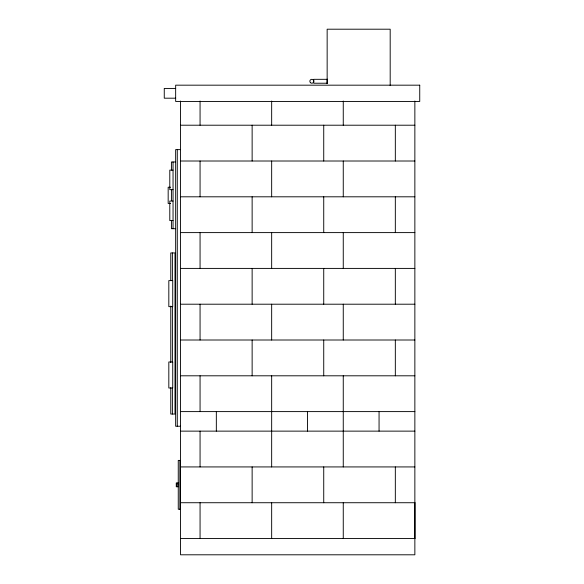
<?xml version="1.0" encoding="UTF-8"?>
<svg xmlns="http://www.w3.org/2000/svg" width="584" height="584" viewBox="0 0 584 584"><rect width="100%" height="100%" fill="white"/><g stroke="black" fill="none" stroke-linecap="round" stroke-linejoin="round"><path stroke-width="0.88" d="M390.185 85.644L390.185 29.2L327.149 29.2L327.149 83.388L327.149 79.154M327.317 79.322L313.754 79.322L313.754 83.227L327.317 83.227M175.653 88.432L164.265 88.432L164.265 98.192L175.653 98.192M180.536 125.21L414.859 125.21M180.536 149.613L175.653 149.613L175.653 426.247L180.536 426.247M180.536 161.009L414.859 161.009M175.653 161.98L171.419 161.98L171.419 170.097M173.047 170.119L169.791 170.119L169.791 189.647L173.047 189.647M170.608 187.238L168.17 187.238L168.17 203.444L170.608 203.444M180.536 196.808L414.859 196.808M173.047 201.035L169.791 201.035L169.791 220.562L173.047 220.562M175.653 228.702L171.419 228.702L171.419 220.584M180.536 232.607L414.859 232.607M180.536 268.406L414.859 268.406M180.536 304.206L414.859 304.206M180.536 340.005L414.859 340.005M180.536 375.804L414.859 375.804M180.536 411.603L414.859 411.603M180.536 431.131L414.859 431.131M180.536 460.418L178.259 460.418L178.259 509.241L180.536 509.241M180.536 466.93L414.859 466.93M178.259 482.873L176.302 482.873L176.302 486.779L178.259 486.779M176.302 483.45L178.259 483.45M176.302 484.829L178.259 484.829M176.302 486.209L178.259 486.209M180.536 502.729L414.859 502.729M180.536 538.528L414.859 538.528M414.969 502.729L414.969 538.528M414.859 101.039L414.859 554.8L180.536 554.8L180.536 101.039M395.331 125.21L395.331 161.009M395.331 196.808L395.331 232.607M395.331 268.406L395.331 304.206M395.331 340.005L395.331 375.804M395.331 466.93L395.331 502.729M379.06 411.603L379.06 431.131M343.261 101.039L343.261 125.21M343.261 161.009L343.261 196.808M343.261 232.607L343.261 268.406M343.261 304.206L343.261 340.005M343.261 375.804L343.261 466.93M343.261 502.729L343.261 538.528M323.733 125.21L323.733 161.009M323.733 196.808L323.733 232.607M323.733 268.406L323.733 304.206M323.733 340.005L323.733 375.804M323.733 466.93L323.733 502.729M307.461 411.603L307.461 431.131M271.662 101.039L271.662 125.21M271.662 161.009L271.662 196.808M271.662 232.607L271.662 268.406M271.662 304.206L271.662 340.005M271.662 375.804L271.662 466.93M271.662 502.729L271.662 538.528M252.135 125.21L252.135 161.009M252.135 196.808L252.135 232.607M252.135 268.406L252.135 304.206M252.135 340.005L252.135 375.804M252.135 466.93L252.135 502.729M216.336 411.603L216.336 431.131M200.064 101.039L200.064 125.21M200.064 161.009L200.064 196.808M200.064 232.607L200.064 268.406M200.064 304.206L200.064 340.005M200.064 375.804L200.064 411.603M200.064 431.131L200.064 466.93M200.064 502.729L200.064 538.528M179.879 460.418L179.879 509.241M177.28 149.613L177.28 426.247M173.047 161.98L173.047 228.702M172.397 252.945L172.397 280.254M172.397 306.644L172.397 362.168M172.397 387.652L172.397 414.041M171.419 189.931L171.419 200.75M170.769 280.554L170.769 252.945L175.003 252.945L175.003 414.041L170.769 414.041L170.769 387.652M170.769 306.082L170.769 362.613M419.735 85.176L175.653 85.176L175.653 101.448L419.735 101.448L419.735 85.176M172.725 280.612L168.82 280.612L168.82 306.644L172.725 306.644L172.725 280.612M172.725 361.971L168.82 361.971L168.82 388.01L172.725 388.01L172.725 361.971M310.425 82.651A1.949 1.949 0 0 0 313.688 81.775A1.949 1.949 0 0 0 311.301 79.388A1.949 1.949 0 0 0 310.425 82.651"/></g></svg>
